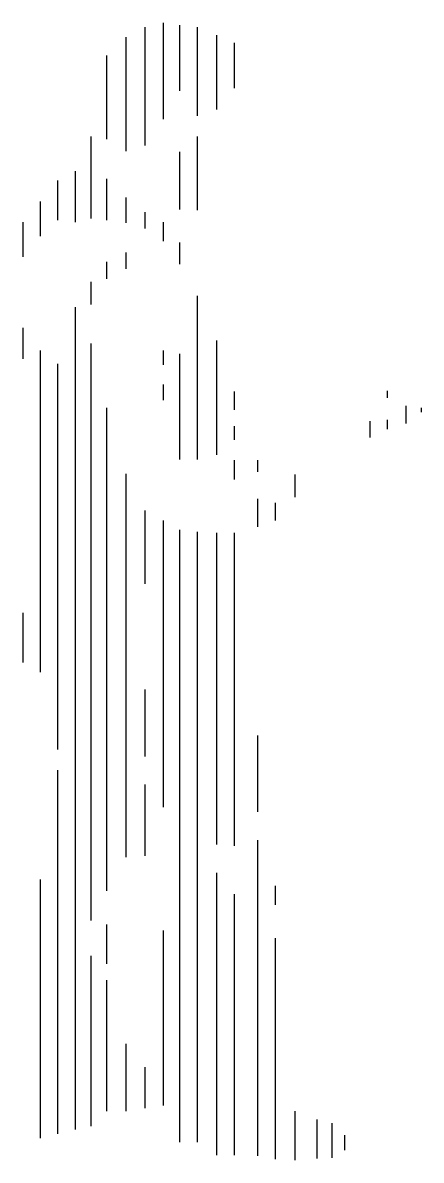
# Model space of a CAD drawing. Extents: x 10927 to 11478, y 12764 to 14337.
import ezdxf

# ---------------------------------------------------------------- set-up
doc = ezdxf.new("R2010")
doc.units = 0
doc.header["$LTSCALE"] = 1270
doc.header["$MEASUREMENT"] = 0
doc.layers.get('0').update_dxf_attribs({"linetype": 'CONTINUOUS'})

msp = doc.modelspace()

# ---------------------------------------------------------------- linework, layer by layer
at = {"linetype": 'CONTINUOUS'}
for p, q in [((11095.8, 14331.1), (11095.8, 14167.5)), ((11121.1, 14337.2), (11121.1, 14204)), ((11143.7, 14333.7), (11143.7, 14243.2)), ((11168, 14331.1), (11168, 14208.4)), ((11069.7, 14317.1), (11069.7, 14159.7)), ((11195, 14319.8), (11195, 14217.1)), ((11219.4, 14309.3), (11219.4, 14246.7)), ((11042.8, 14291.9), (11042.8, 14176.2)), ((11021, 14179.7), (11021, 14066.6)), ((11168, 14179.7), (11168, 14077.9)), ((11143.7, 14158.8), (11143.7, 14078.8)), ((10999.3, 14131.8), (10999.3, 14061.4)), ((10974.9, 14118.8), (10974.9, 14064)), ((11042.8, 14121.4), (11042.8, 14064)), ((11069.7, 14095.3), (11069.7, 14060.5)), ((10951.4, 14042.2), (10951.4, 14090.1)), ((11095.8, 14075.3), (11095.8, 14052.7)), ((10927, 14061.4), (10927, 14013.5)), ((11121.1, 14061.4), (11121.1, 14035.3)), ((11143.7, 14033.5), (11143.7, 14003.1)), ((11069.7, 14019.6), (11069.7, 13997)), ((11042.8, 14006.6), (11042.8, 13983.1)), ((11021, 13978.7), (11021, 13947.4)), ((11168, 13959.6), (11168, 13733.4)), ((10999.3, 13943.9), (10999.3, 12806.8)), ((10927, 13915.2), (10927, 13872.6)), ((11021, 13893.5), (11021, 13095.7)), ((11195, 13897.8), (11195, 13739.5)), ((10951.4, 13439.3), (10951.4, 13883.9)), ((11121.1, 13883.9), (11121.1, 13863.9)), ((11143.7, 13879.5), (11143.7, 13733.4)), ((10974.9, 13865.6), (10974.9, 13332.3)), ((11121.1, 13836.9), (11121.1, 13815.2)), ((11219.4, 13827.3), (11219.4, 13802.1)), ((11430.8, 13828.2), (11430.8, 13818.6)), ((11042.8, 13804.7), (11042.8, 13136.6)), ((11456.9, 13783), (11456.9, 13807.3)), ((11477.8, 13804.7), (11477.8, 13798.6)), ((11219.4, 13779.5), (11219.4, 13760.3)), ((11407.3, 13763.8), (11407.3, 13786.4)), ((11430.8, 13788.2), (11430.8, 13775.1)), ((11219.4, 13732.5), (11219.4, 13705.5)), ((11251.6, 13732.5), (11251.6, 13716)), ((11069.7, 13713.4), (11069.7, 13183.5)), ((11302.9, 13712.5), (11302.9, 13681.2)), ((11251.6, 13678.6), (11251.6, 13640.3)), ((11275.9, 13673.3), (11275.9, 13649)), ((11095.8, 13662.9), (11095.8, 13561.1)), ((11121.1, 13649), (11121.1, 13252.3)), ((11143.7, 13635.9), (11143.7, 12789.4)), ((11168, 13633.3), (11168, 12789.4)), ((11195, 13631.6), (11195, 13200.9)), ((11219.4, 13631.6), (11219.4, 13199.2)), ((10927, 13521.1), (10927, 13452.4)), ((11095.8, 13415), (11095.8, 13322.7)), ((11251.6, 13351.4), (11251.6, 13246.2)), ((10974.9, 13303.6), (10974.9, 12800.7)), ((11095.8, 13283.6), (11095.8, 13185.3)), ((11251.6, 13207), (11251.6, 12770.3)), ((10951.4, 12794.6), (10951.4, 13152.2)), ((11195, 13161.8), (11195, 12771.2)), ((11275.9, 13143.5), (11275.9, 13117.4)), ((11219.4, 13132.2), (11219.4, 12771.2)), ((11042.8, 13090.4), (11042.8, 13035.6)), ((11121.1, 13081.7), (11121.1, 12839.9)), ((11275.9, 13071.3), (11275.9, 12765.9)), ((11021, 13046.9), (11021, 12811.2)), ((11042.8, 13013), (11042.8, 12832.1)), ((11069.7, 12925.1), (11069.7, 12832.1)), ((11095.8, 12893), (11095.8, 12836.4)), ((11302.9, 12832.1), (11302.9, 12764.2)), ((11333.3, 12820.7), (11333.3, 12766.8)), ((11354.2, 12815.5), (11354.2, 12767.7)), ((11371.6, 12799), (11371.6, 12778.1))]:
    msp.add_line(p, q, dxfattribs=at)

doc.saveas('drawing.dxf')
